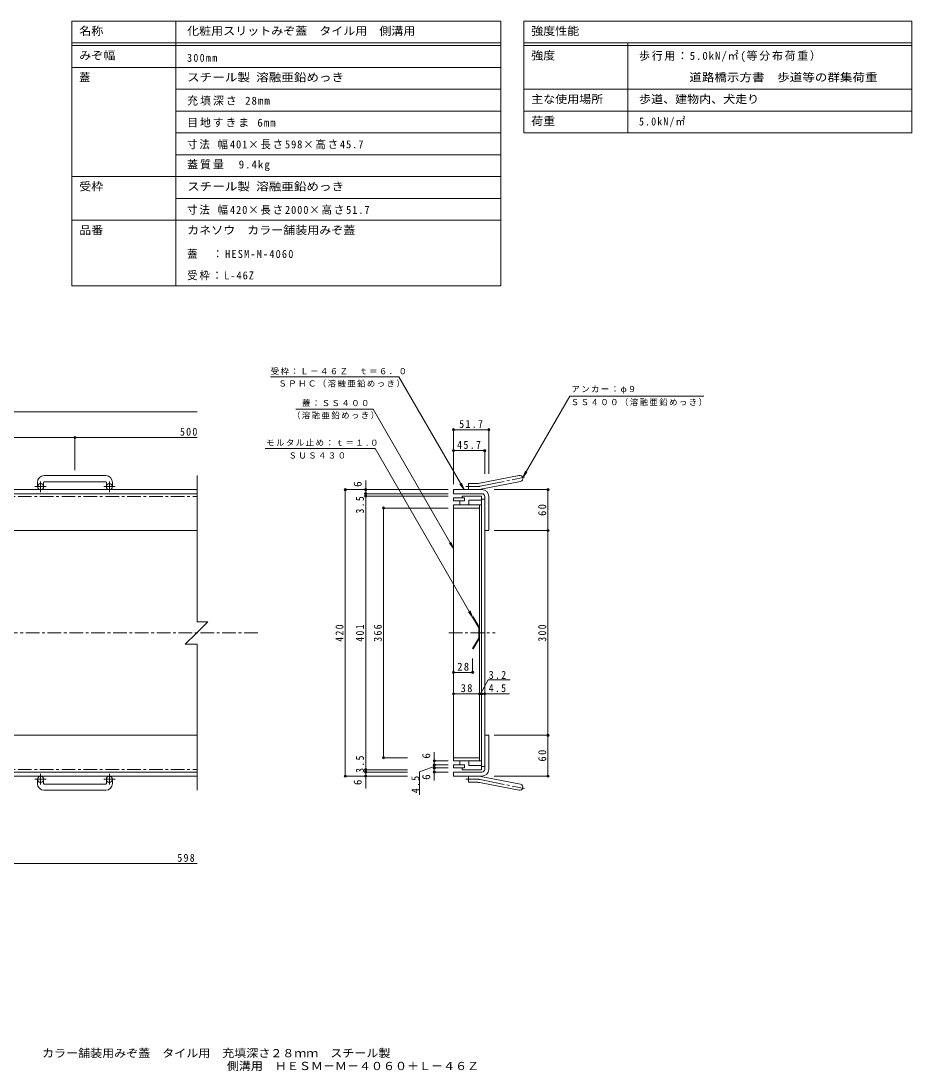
# Model space of a CAD drawing. Units: millimetres, scale not verified. Extents: x -911 to 1126, y -778 to 761.
# Drawn here: x -180 to 1126, y -778 to 761 of the extents above; entities that cross this region are included whole.
import ezdxf
from ezdxf.enums import TextEntityAlignment as Align

# ---------------------------------------------------------------- set-up
doc = ezdxf.new("R2010")
doc.units = ezdxf.units.MM
doc.header["$LTSCALE"] = 4
doc.header["$PDMODE"] = 32
doc.header["$PDSIZE"] = 3.2
for name, pattern in [('CHAIN1', [8, 5, -1, 1, -1]), ('CHAIN2', [12, 9, -1, 1, -1]), ('DASHED1', [1.8, 1.2, -0.6]), ('DASHED3', [4, 3, -1])]:
    doc.linetypes.add(name, pattern=pattern)
for name, color, linetype, lineweight in [('0-0_通り芯', 7, 'Continuous', 9), ('0-1_躯体', 2, 'DASHED3', 9), ('0-2_仕上', 3, 'Continuous', 9), ('0-3_建具', 4, 'Continuous', 9), ('0-4_その他', 7, 'Continuous', 9), ('0-5_寸法', 7, 'Continuous', 9), ('0-6_ハッチ', 2, 'DASHED1', 9), ('0-A', 7, 'Continuous', 9), ('F-5_F-5ﾚｲﾔ', 2, 'Continuous', 9), ('F-F_F-Fﾚｲﾔ', 7, 'Continuous', 9)]:
    doc.layers.add(name, color=color, linetype=linetype, lineweight=lineweight)
doc.layers.add('F-4_F-4ﾚｲﾔ', color=2, linetype='Continuous')
doc.styles.add('ＭＳ ゴシック', font='')
doc.styles.get('ＭＳ ゴシック').set_extended_font_data('MS Gothic')

msp = doc.modelspace()

# ---------------------------------------------------------------- linework, layer by layer
at = {"layer": '0-0_通り芯'}
for p, q in [((453.704, 62.135), (453.704, 57.635)), ((469.704, 62.135), (453.704, 62.135)), ((469.704, 62.135), (469.704, 57.635)), ((469.704, 57.635), (453.704, 57.635)), ((494.904, 51.635), (453.704, 51.635)), ((453.704, -323.365), (453.704, 51.635)), ((491.704, 47.135), (453.704, 47.135)), ((491.704, -323.365), (491.704, 51.635)), ((491.704, -318.866), (453.704, -318.866)), ((494.904, -323.365), (453.704, -323.365)), ((453.704, -333.866), (453.704, -329.366)), ((469.704, -329.366), (453.704, -329.366)), ((469.704, -333.866), (453.704, -333.866)), ((469.704, -329.366), (469.704, -333.866))]:
    msp.add_line(p, q, dxfattribs=at)
at = {"layer": '0-0_通り芯', "linetype": 'CHAIN1'}
for p, q in [((166.835, -135.865), (-870.544, -135.865)), ((446.625, -135.865), (514.845, -135.865))]:
    msp.add_line(p, q, dxfattribs=at)
at = {"layer": '0-1_躯体', "linetype": 'Continuous'}
for p, q in [((77.815, 14.135), (-253.499, 14.135)), ((77.815, -285.865), (-253.499, -285.865))]:
    msp.add_line(p, q, dxfattribs=at)
at = {"layer": '0-2_仕上', "linetype": 'CHAIN1'}
for p, q in [((-248.499, 64.135), (77.815, 64.135)), ((-248.499, -335.865), (77.815, -335.865))]:
    msp.add_line(p, q, dxfattribs=at)
at = {"layer": '0-2_仕上'}
for p, q in [((481.704, -112.777), (482.57, -112.277)), ((490.704, -143.365), (481.704, -158.954)), ((491.704, -143.633), (482.57, -159.454)), ((481.704, -158.954), (482.57, -159.454))]:
    msp.add_line(p, q, dxfattribs=at)
for points in [[(490.704, -143.365), (490.704, -128.365), (481.704, -112.777)], [(491.704, -143.633), (491.704, -128.097), (482.57, -112.277)]]:
    msp.add_lwpolyline(points, dxfattribs=at)
at = {"layer": '0-3_建具'}
for p, q in [((-55.999, 94.735), (-145.998, 94.735)), ((77.815, 94.735), (77.815, -119.419)), ((491.55, 83.441), (549.741, 94.735)), ((-155.999, 84.735), (-155.999, 78.635)), ((-146.999, 84.735), (-146.999, 78.635)), ((-145.998, 85.735), (-55.998, 85.735)), ((-54.999, 84.735), (-54.999, 78.635)), ((-45.999, 84.735), (-45.999, 78.635)), ((475.405, 74.135), (475.405, 83.135)), ((489.221, 83.135), (475.405, 83.135)), ((493.879, 74.748), (552.07, 86.041)), ((77.815, 74.135), (-850.998, 74.135)), ((77.815, 68.135), (-850.998, 68.135)), ((495.405, 68.135), (453.705, 68.135)), ((489.22, 74.135), (475.405, 74.135)), ((499.405, 64.135), (499.405, 14.135)), ((93.583, -119.419), (76.46, -136.543)), ((93.583, -119.419), (77.815, -119.419)), ((60.691, -152.311), (76.46, -136.543)), ((60.691, -152.311), (77.815, -152.311)), ((77.815, -366.465), (77.815, -152.311)), ((77.815, -339.865), (-850.998, -339.865)), ((77.815, -345.865), (-850.998, -345.865)), ((-155.999, -356.465), (-155.999, -350.365)), ((-146.999, -356.465), (-146.999, -350.365)), ((-54.999, -356.465), (-54.999, -350.365)), ((-45.999, -356.465), (-45.999, -350.365)), ((475.405, -345.865), (475.405, -354.865)), ((489.22, -345.865), (475.405, -345.865)), ((493.879, -346.478), (552.07, -357.772)), ((-145.998, -357.465), (-55.998, -357.465)), ((-55.999, -366.465), (-145.998, -366.465)), ((489.221, -354.865), (475.405, -354.865)), ((491.55, -355.172), (549.741, -366.465))]:
    msp.add_line(p, q, dxfattribs=at)
at = {"layer": '0-3_建具', "linetype": 'CHAIN1'}
for p, q in [((-143.336, 78.635), (-159.743, 78.635)), ((-151.499, 70.527), (-151.499, 86.125)), ((-42.336, 78.635), (-58.743, 78.635)), ((-50.498, 70.527), (-50.498, 86.125)), ((-143.336, -350.365), (-159.743, -350.365)), ((-151.499, -342.258), (-151.499, -357.855)), ((-42.336, -350.365), (-58.743, -350.365)), ((-50.498, -342.258), (-50.498, -357.855))]:
    msp.add_line(p, q, dxfattribs=at)
at = {"layer": '0-3_建具', "linetype": 'CHAIN2'}
for p, q in [((489.22, 78.635), (471.601, 78.635)), ((492.715, 79.095), (557.882, 92.257)), ((489.22, -350.365), (471.601, -350.365)), ((492.715, -350.825), (557.882, -363.988))]:
    msp.add_line(p, q, dxfattribs=at)
at = {"layer": '0-3_建具'}
for points in [[(453.705, 68.135), (453.705, 74.135), (495.405, 74.135)], [(499.406, 14.135), (505.405, 14.135), (505.405, 64.135)], [(499.406, -335.865), (499.406, -285.865), (505.405, -285.865), (505.405, -335.865)], [(495.405, -339.865), (453.705, -339.865), (453.705, -345.865), (495.405, -345.865)]]:
    msp.add_lwpolyline(points, dxfattribs=at)
for centre in [(-151.499, 78.635), (-50.499, 78.635), (-151.499, -350.365), (-50.499, -350.365)]:
    msp.add_circle(centre, 4.5, dxfattribs=at)
for centre, radius, start, end in [((-145.998, 84.735), 10, 90, 180), ((-55.999, 84.735), 10, 0, 90), ((550.906, 90.388), 4.5, 285.00014, 104.99991), ((-145.998, 84.735), 1, 90, 180), ((-55.998, 84.735), 1, 0, 90), ((489.221, 92.135), 9, 270, 285.00002), ((489.22, 92.135), 18, 270, 285), ((495.405, 64.135), 10, 0, 90), ((495.405, 64.135), 4, 0, 90), ((495.405, -335.865), 4, 270, 0), ((495.405, -335.865), 10, 270, 0), ((489.22, -363.865), 18, 75, 90), ((-145.998, -356.465), 10, 180, 270), ((-145.998, -356.465), 1, 180, 270), ((-55.999, -356.465), 10, 270, 0), ((-55.998, -356.465), 1, 270, 0), ((489.221, -363.865), 9, 74.99998, 90), ((550.906, -362.119), 4.5, 255.00009, 74.99986)]:
    msp.add_arc(centre, radius, start, end, dxfattribs=at)
at = {"layer": '0-3_建具', "linetype": 'CHAIN2'}
for centre, start, end in [((489.22, 92.135), 270, 284.99995), ((489.22, -363.865), 75.00005, 90)]:
    msp.add_arc(centre, 13.5, start, end, dxfattribs=at)
at = {"layer": '0-4_その他'}
for p, q in [((-850.998, 188.352), (77.815, 188.352)), ((453.705, 163.108), (453.705, 82.135)), ((453.705, 161.908), (505.405, 161.908)), ((505.405, 163.108), (505.405, 97.347)), ((-600.999, 150.557), (-100.999, 150.557)), ((-100.999, 151.757), (-100.999, 102.735)), ((-100.999, 150.557), (77.815, 150.557)), ((453.705, 131.253), (499.406, 131.253)), ((499.406, 132.453), (499.406, 97.347)), ((324.969, 74.135), (324.969, 87.533)), ((293.811, 74.135), (445.705, 74.135)), ((295.011, 74.135), (295.011, -345.865)), ((323.769, 68.135), (445.705, 68.135)), ((323.769, 64.635), (445.705, 64.635)), ((324.969, 68.135), (324.969, 74.135)), ((324.969, 64.635), (324.969, 68.135)), ((324.969, -336.366), (324.969, 64.635)), ((593.258, 74.135), (513.405, 74.135)), ((592.058, 74.135), (592.058, 14.135)), ((349.895, 47.135), (445.704, 47.135)), ((351.095, -318.866), (351.095, 47.135)), ((593.258, 14.135), (513.405, 14.135)), ((592.058, 14.135), (592.058, -285.865)), ((481.704, -195.01), (481.704, -173.484)), ((453.704, -193.81), (481.704, -193.81)), ((453.704, -225.226), (491.704, -225.226)), ((491.704, -225.226), (494.904, -225.226)), ((494.904, -225.226), (499.406, -225.226)), ((499.406, -225.226), (535.861, -225.226)), ((593.258, -285.865), (513.405, -285.865)), ((592.058, -285.865), (592.058, -345.865)), ((349.895, -318.866), (386.212, -318.866)), ((425.434, -323.365), (425.434, -310.601)), ((323.769, -336.366), (386.212, -336.366)), ((324.969, -339.865), (324.969, -336.366)), ((424.234, -323.365), (445.704, -323.365)), ((424.234, -329.366), (445.704, -329.366)), ((424.234, -333.866), (445.704, -333.866)), ((425.434, -329.366), (425.434, -323.365)), ((425.434, -333.866), (425.434, -329.366)), ((425.434, -339.865), (425.434, -333.866)), ((293.811, -345.865), (386.212, -345.865)), ((323.769, -339.865), (386.212, -339.865)), ((324.969, -345.865), (324.969, -339.865)), ((324.969, -345.865), (324.969, -363.756)), ((424.234, -339.865), (445.705, -339.865)), ((425.434, -339.865), (425.434, -352.024)), ((593.258, -345.865), (513.405, -345.865)), ((-248.499, -473.881), (77.815, -473.881))]:
    msp.add_line(p, q, dxfattribs=at)
for points in [[(493.304, -225.226), (504.622, -204.493), (536.687, -204.493)], [(425.434, -331.616), (403.862, -339.432), (403.862, -373.321)]]:
    msp.add_lwpolyline(points, dxfattribs=at)
for p in [(453.705, 161.908), (505.405, 161.908), (-100.999, 150.557), (453.705, 131.253), (499.406, 131.253), (295.011, 74.135), (324.969, 74.135), (324.969, 68.135), (324.969, 64.635), (592.058, 74.135), (351.095, 47.135), (592.058, 14.135), (453.704, -193.81), (481.704, -193.81), (453.704, -225.226), (491.704, -225.226), (494.904, -225.226), (499.406, -225.226), (592.058, -285.865), (351.095, -318.866), (425.434, -323.365), (324.969, -336.366), (324.969, -339.865), (425.434, -329.366), (425.434, -333.866), (425.434, -339.865), (295.011, -345.865), (324.969, -345.865), (592.058, -345.865)]:
    msp.add_point(p, dxfattribs=at)
at = {"layer": '0-5_寸法'}
for p, q in [((185.356, 239.492), (373.687, 239.492)), ((373.687, 239.492), (469.156, 74.135)), ((624.192, 211.205), (820.28, 211.205)), ((555.205, 91.717), (561.293, 99.65)), ((469.156, 74.135), (463.068, 82.068)), ((469.156, 74.135), (465.329, 83.373)), ((453.704, -12.093), (449.877, -2.854)), ((481.704, -112.777), (477.878, -103.538))]:
    msp.add_line(p, q, dxfattribs=at)
for points in [[(624.192, 211.205), (555.205, 91.717), (559.032, 100.955)], [(222.517, 192.018), (335.861, 192.018), (453.704, -12.093), (447.617, -4.159)], [(177.602, 134.255), (339.081, 134.255), (481.704, -112.777), (475.617, -104.843)]]:
    msp.add_lwpolyline(points, dxfattribs=at)
at = {"layer": '0-6_ハッチ', "linetype": 'Continuous'}
for p, q in [((494.904, 60.135), (494.904, -331.866)), ((499.405, 60.135), (494.904, 60.135)), ((499.405, -331.866), (499.405, 60.135)), ((499.405, -331.866), (494.904, -331.866))]:
    msp.add_line(p, q, dxfattribs=at)
at = {"layer": '0-A'}
for p, q in [((466.204, 64.635), (466.204, 62.135)), ((494.904, 64.635), (466.204, 64.635)), ((494.903, 64.635), (494.903, 58.635)), ((462.704, 57.635), (462.704, 51.635)), ((462.704, -329.366), (462.704, -323.365)), ((466.204, -336.366), (466.204, -333.866)), ((494.904, -336.366), (466.204, -336.366)), ((494.903, -336.366), (494.903, -330.366))]:
    msp.add_line(p, q, dxfattribs=at)
for points in [[(494.904, 58.635), (475.904, 58.635), (475.904, 51.635)], [(494.904, -330.366), (475.904, -330.366), (475.904, -323.365)]]:
    msp.add_lwpolyline(points, dxfattribs=at)
at = {"layer": 'F-5_F-5ﾚｲﾔ', "color": 7}
msp.add_line((556.844, 660.916), (1125.53, 660.916), dxfattribs=at)
at = {"layer": 'F-F_F-Fﾚｲﾔ'}
for p, q in [((-105.38, 760.916), (522.879, 760.916)), ((-105.38, 760.916), (-105.38, 372.916)), ((46.816, 760.916), (46.816, 372.916)), ((522.879, 760.916), (522.879, 372.916)), ((556.844, 760.916), (556.844, 596.916)), ((556.844, 760.916), (1125.53, 760.916)), ((1125.53, 760.916), (1125.53, 596.916)), ((-105.38, 728.916), (522.879, 728.916)), ((-105.38, 724.916), (522.879, 724.916)), ((556.844, 728.916), (1125.53, 728.916)), ((556.844, 724.916), (1125.53, 724.916)), ((709.039, 728.916), (709.039, 596.916)), ((-105.38, 692.916), (522.879, 692.916)), ((46.816, 660.916), (522.879, 660.916)), ((556.844, 660.916), (1125.53, 660.916)), ((46.816, 628.916), (522.879, 628.916)), ((556.844, 628.916), (1125.53, 628.916)), ((46.816, 596.916), (522.879, 596.916)), ((556.844, 596.916), (1125.53, 596.916)), ((46.816, 564.916), (522.879, 564.916)), ((-105.38, 532.916), (522.879, 532.916)), ((46.816, 500.916), (522.879, 500.916)), ((-105.38, 468.916), (522.879, 468.916)), ((-105.38, 372.916), (522.879, 372.916))]:
    msp.add_line(p, q, dxfattribs=at)

# ---------------------------------------------------------------- texts
at = {"layer": '0-4_その他', "color": 2, "style": 'ＭＳ ゴシック'}
for p in [(322.569, 78.166), (423.034, -320.106), (322.569, -358.88), (423.034, -351.207)]:
    msp.add_text('6', height=11.73, rotation=90, dxfattribs=at).set_placement(p, align=Align.BOTTOM_LEFT)
at = {"layer": '0-4_その他', "color": 2, "char_height": 11.73, "attachment_point": 7, "style": 'ＭＳ ゴシック'}
for s, insert in [('\\T1.28;\\W0.9;51.7', (462.055, 164.308)), ('\\T1.27;\\W0.9;500', (52.825, 152.957)), ('\\T1.28;\\W0.9;45.7', (459.055, 133.653)), ('\\T1.27;\\W0.95;28', (459.204, -191.41)), ('\\T1.27;\\W0.9;3.2', (505.383, -203.392)), ('\\T1.27;\\W0.95;38', (464.204, -222.826)), ('\\T1.27;\\W0.9;4.5', (505.246, -222.826)), ('\\T1.27;\\W0.9;598', (48.973, -471.481))]:
    msp.add_mtext(s, dxfattribs=dict(at, insert=insert))
at = {"layer": '0-4_その他', "color": 2, "char_height": 11.73, "attachment_point": 7, "rotation": 90, "style": 'ＭＳ ゴシック'}
for s, insert in [('\\T1.27;\\W0.9;3.5', (322.569, 39.028)), ('\\T1.27;\\W0.95;60', (589.658, 35.635)), ('\\T1.27;\\W0.9;420', (292.611, -148.865)), ('\\T1.27;\\W0.9;401', (322.569, -148.865)), ('\\T1.27;\\W0.9;366', (348.695, -148.865)), ('\\T1.27;\\W0.9;300', (589.658, -148.865)), ('\\T1.27;\\W0.9;3.5', (322.569, -341.044)), ('\\T1.27;\\W0.95;60', (589.658, -324.365)), ('\\T1.27;\\W0.9;4.5', (403.747, -370.802))]:
    msp.add_mtext(s, dxfattribs=dict(at, insert=insert))
at = {"layer": '0-5_寸法', "char_height": 8.798, "attachment_point": 7, "style": 'ＭＳ ゴシック'}
for s, insert in [('\\T1.17;受枠：Ｌ－４６Ｚ\u3000ｔ＝６．０', (185.833, 242.203)), ('\\T1.17;ＳＰＨＣ（溶融亜鉛めっき）', (197.047, 223.969)), ('\\T1.17;アンカー：φ９', (626.435, 214.665)), ('\\T1.17;蓋：ＳＳ４００', (231.674, 195.946)), ('\\T1.17;ＳＳ４００（溶融亜鉛めっき）', (625.512, 196.699)), ('\\T1.17;（溶融亜鉛めっき）', (216.973, 177.361)), ('\\T1.18;モルタル止め：ｔ＝１.０', (178.998, 137.845)), ('\\T1.17;ＳＵＳ４３０', (211.908, 119.524))]:
    msp.add_mtext(s, dxfattribs=dict(at, insert=insert))
at = {"layer": 'F-4_F-4ﾚｲﾔ', "style": 'ＭＳ ゴシック', "width": 1.1}
for s, p in [('カラー舗装用みぞ蓋\u3000タイル用\u3000充填深さ２８ｍｍ\u3000スチール製', (-149.204, -761.267)), ('側溝用\u3000ＨＥＳＭ－Ｍ－４０６０＋Ｌ－４６Ｚ', (121.552, -780.096))]:
    msp.add_text(s, height=11.73, dxfattribs=at).set_placement(p, align=Align.BOTTOM_LEFT)
at = {"layer": 'F-5_F-5ﾚｲﾔ', "style": 'ＭＳ ゴシック'}
for s, width, p in [('化粧用スリットみぞ蓋\u3000タイル用\u3000側溝用', 1.1, (63.35, 736.916)), ('スチール製 溶融亜鉛めっき', 1.15, (63.35, 668.916))]:
    msp.add_text(s, height=11.73, dxfattribs=dict(at, width=width)).set_placement(p, align=Align.BOTTOM_LEFT)
at = {"layer": 'F-5_F-5ﾚｲﾔ', "char_height": 11.73, "attachment_point": 7, "style": 'ＭＳ ゴシック'}
for s, insert in [('\\T1.28;\\W0.9;300mm', (63.35, 700.916)), ('\\T1.18;充填深さ\\~28mm', (63.35, 636.916)), ('\\T1.17;目地すきま\\~6mm', (63.35, 604.916))]:
    msp.add_mtext(s, dxfattribs=dict(at, insert=insert))
at = {"layer": 'F-F_F-Fﾚｲﾔ', "color": 2, "style": 'ＭＳ ゴシック'}
for s, width, p in [('名称', 1.1, (-94.733, 736.916)), ('強度性能', 1.1, (567.491, 736.916)), ('みぞ幅', 1.1, (-94.733, 700.916)), ('強度', 1.1, (567.491, 700.916)), ('\u3000 \u3000 \u3000道路橋示方書\u3000歩道等の群集荷重', 1.15, (725.573, 668.916)), ('主な使用場所', 1.1, (567.491, 636.916)), ('歩道、建物内、犬走り', 1.1, (725.573, 636.916)), ('荷重', 1.1, (567.491, 604.916)), ('受枠', 1.1, (-94.733, 508.916)), ('スチール製 溶融亜鉛めっき', 1.15, (63.35, 508.916)), ('品番', 1.1, (-94.733, 444.916)), ('カネソウ\u3000カラー舗装用みぞ蓋', 1.1, (63.35, 444.916))]:
    msp.add_text(s, height=11.73, dxfattribs=dict(at, width=width)).set_placement(p, align=Align.BOTTOM_LEFT)
msp.add_text('蓋', height=11.73, dxfattribs=at).set_placement((-94.733, 668.916), align=Align.BOTTOM_LEFT)
at = {"layer": 'F-F_F-Fﾚｲﾔ', "color": 2, "char_height": 11.73, "attachment_point": 7, "style": 'ＭＳ ゴシック'}
for s, insert in [('\\T1.16;歩行用：5.0kN/㎡(等分布荷重）', (725.573, 700.916)), ('\\T1.24;\\W0.9;5.0kN/㎡', (725.573, 604.916)), ('\\T1.18;\\W0.95;寸法\\~幅401×長さ598×高さ45.7', (63.35, 572.916)), ('\\T1.18;蓋質量\u30009.4kg', (63.35, 540.916)), ('\\T1.18;\\W0.95;寸法\\~幅420×長さ2000×高さ51.7', (63.35, 476.916)), ('\\T1.22;\\W0.95;蓋\u3000：HESM-M-4060', (63.35, 412.916)), ('\\T1.19;\\W0.95;受枠：L-46Z', (63.35, 380.916))]:
    msp.add_mtext(s, dxfattribs=dict(at, insert=insert))

doc.saveas('drawing.dxf')
